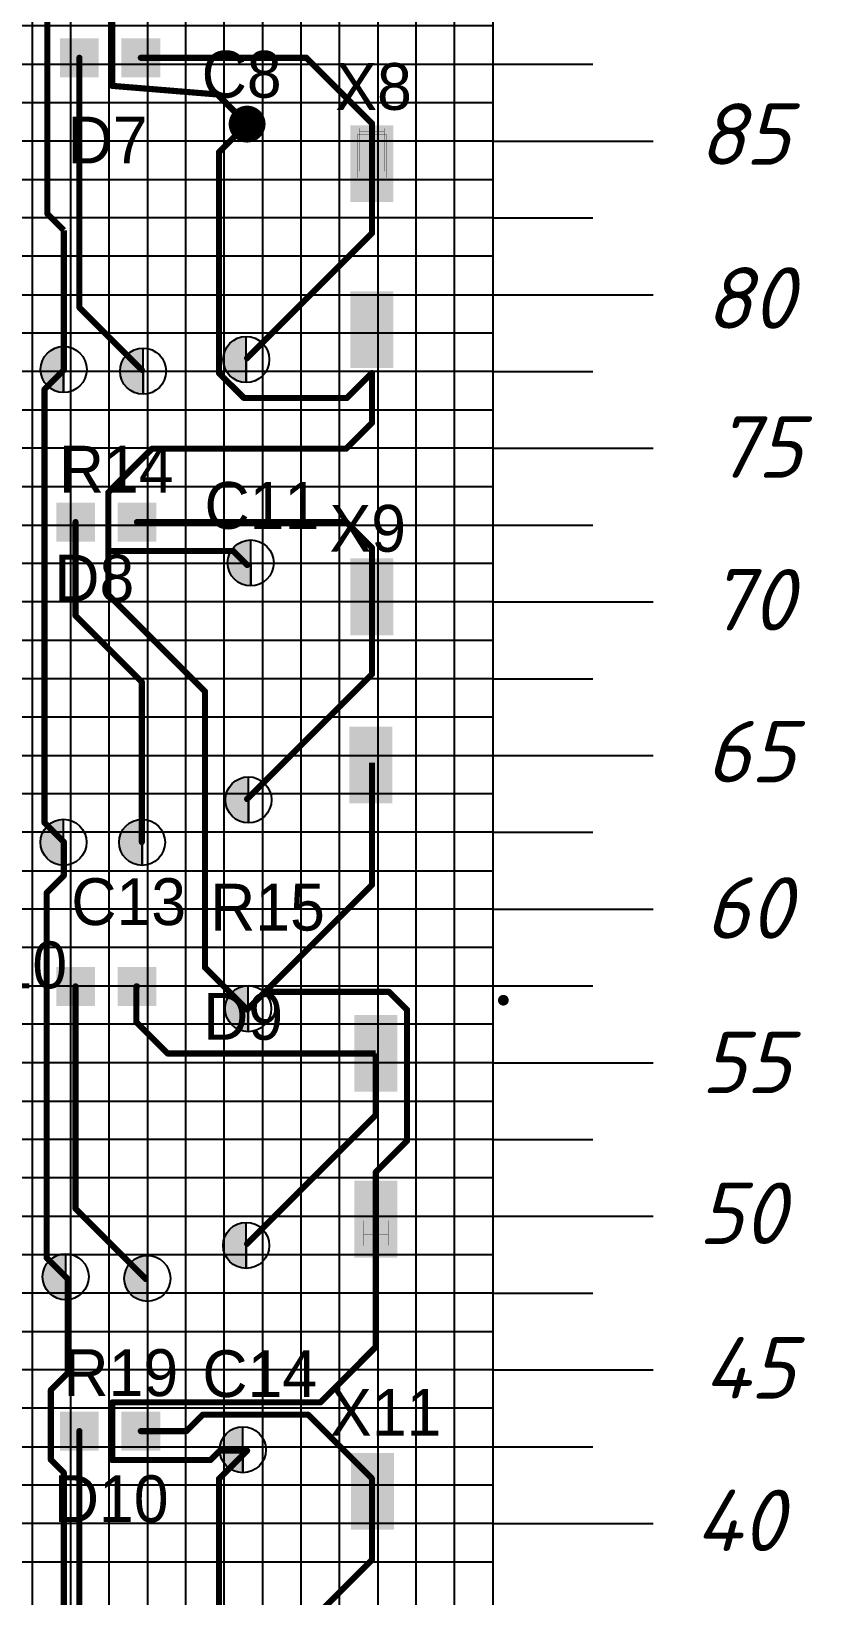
# Model space of a CAD drawing. Header units: millimetres. Extents: x 40 to 3761, y -469 to 920.
# Drawn here: x 390.9 to 416.4, y 113.1 to 164 of the extents above; entities that cross this region are included whole.
import ezdxf

# ---------------------------------------------------------------- set-up
doc = ezdxf.new("R2010")
doc.units = ezdxf.units.MM
for name, color, linetype in [('BottomLayer', 5, 'Continuous'), ('Mechanical4', 56, 'Continuous'), ('PDF _Текст', 7, 'Continuous'), ('TopLayer', 1, 'Continuous'), ('TopOverlay', 2, 'Continuous'), ('TopPaste', 8, 'Continuous'), ('Слой1', 7, 'Continuous')]:
    doc.layers.add(name, color=color, linetype=linetype)
doc.styles.add('PDF ISOCPEUR Italic', font='isocpeui.ttf')

# ---------------------------------------------------------------- blocks, each defined once
blk = doc.blocks.new('*U11')
for p, q in [((-1.25, -75), (-1.25, 75)), ((0, -75), (0, 75)), ((1.25, 75), (1.25, -75))]:
    blk.add_line(p, q)
blk = doc.blocks.new('*U12')
at = {"color": 0, "linetype": 'ByBlock', "lineweight": -2, "transparency": 16777216}
for p in [(0, 0), (3.75, 0), (7.5, 0), (11.25, 0)]:
    blk.add_blockref('*U11', p, dxfattribs=at)
blk = doc.blocks.new('*U13')
for p, q in [((-25, 1.25), (25, 1.25)), ((-25, 0), (25, 0)), ((25, -1.25), (-25, -1.25))]:
    blk.add_line(p, q)
blk = doc.blocks.new('*U14')
at = {"color": 0, "linetype": 'ByBlock', "lineweight": -2, "transparency": 16777216}
for p in [(0, -60), (0, -63.75), (0, -67.5), (0, -71.25), (0, -75), (0, -78.75), (0, -82.5), (0, -86.25), (0, -90), (0, -93.75), (0, -97.5), (0, -101.25), (0, -105), (0, -108.75)]:
    blk.add_blockref('*U13', p, dxfattribs=at)
blk = doc.blocks.new('*U17')
blk.add_line((0, 0.984), (0, -0.984))
blk = doc.blocks.new('*U18')
at = {"color": 0, "linetype": 'ByBlock', "lineweight": -2, "transparency": 16777216}
for p in [(40, 0), (45, 0), (50, 0), (55, 0), (60, 0), (65, 0), (70, 0), (75, 0), (80, 0), (85, 0)]:
    blk.add_blockref('*U17', p, dxfattribs=at)
blk = doc.blocks.new('*U19')
blk.add_line((1.624, 0), (-1.624, 0))
blk = doc.blocks.new('*U20')
at = {"color": 0, "linetype": 'ByBlock', "lineweight": -2, "transparency": 16777216}
for p in [(0, -37.5), (0, -40), (0, -42.5), (0, -45), (0, -47.5), (0, -50), (0, -52.5), (0, -55), (0, -57.5), (0, -60), (0, -62.5), (0, -65), (0, -67.5), (0, -70), (0, -72.5), (0, -75), (0, -77.5), (0, -80), (0, -82.5), (0, -85)]:
    blk.add_blockref('*U19', p, dxfattribs=at)

msp = doc.modelspace()

# ---------------------------------------------------------------- hatches: boundary and pattern name
h = msp.add_hatch(color=256)
h.dxf.hatch_style = 1
h.paths.add_polyline_path([(397.942, 154.109, 0.414214), (397.192, 153.359, 0.414214), (397.942, 152.609), (397.942, 153.359)])
h = msp.add_hatch(color=256)
h.dxf.hatch_style = 1
h.paths.add_polyline_path([(391.995, 153.786, 0.414214), (391.245, 153.036, 0.414214), (391.995, 152.286), (391.995, 153.036)])
h = msp.add_hatch(color=256)
h.dxf.hatch_style = 1
h.paths.add_polyline_path([(394.582, 153.732, 0.414214), (393.832, 152.982, 0.414214), (394.582, 152.232), (394.582, 152.982)])
h = msp.add_hatch(color=256)
h.dxf.hatch_style = 1
h.paths.add_polyline_path([(398.086, 147.489, 0.414214), (397.336, 146.739, 0.414214), (398.086, 145.989), (398.086, 146.739)])
h = msp.add_hatch(color=256)
h.dxf.hatch_style = 1
h.paths.add_polyline_path([(398.013, 139.775, 0.414214), (397.263, 139.025, 0.414214), (398.013, 138.275), (398.013, 139.025)])
h = msp.add_hatch(color=256)
h.dxf.hatch_style = 1
h.paths.add_polyline_path([(391.991, 138.394, 0.414214), (391.241, 137.644, 0.414214), (391.991, 136.894), (391.991, 137.644)])
h = msp.add_hatch(color=256)
h.dxf.hatch_style = 1
h.paths.add_polyline_path([(394.549, 138.394, 0.414214), (393.799, 137.644, 0.414214), (394.549, 136.894), (394.549, 137.644)])
h = msp.add_hatch(color=256)
h.dxf.hatch_style = 1
h.paths.add_polyline_path([(398.004, 132.98, 0.414214), (397.254, 132.23, 0.414214), (398.004, 131.48), (398.004, 132.23)])
h = msp.add_hatch(color=256)
h.dxf.hatch_style = 1
h.paths.add_polyline_path([(397.939, 125.273, 0.414214), (397.189, 124.523, 0.414214), (397.939, 123.773), (397.939, 124.523)])
h = msp.add_hatch(color=256)
h.dxf.hatch_style = 1
h.paths.add_polyline_path([(392.062, 124.252, 0.414214), (391.312, 123.502, 0.414214), (392.062, 122.752), (392.062, 123.502)])
h = msp.add_hatch(color=256)
h.dxf.hatch_style = 1
h.paths.add_polyline_path([(394.721, 124.199, 0.414214), (393.971, 123.449, 0.414214), (394.721, 122.699), (394.721, 123.449)])
h = msp.add_hatch(color=256)
h.dxf.hatch_style = 1
h.paths.add_polyline_path([(397.829, 118.623, 0.414214), (397.079, 117.873, 0.414214), (397.829, 117.123), (397.829, 117.873)])

# ---------------------------------------------------------------- linework, layer by layer
msp.add_line((405.975, 224.22), (405.975, 75.47))
at = {"layer": 'BottomLayer', "const_width": 0.1}
for points in [[(398.02, 161.023, -1), (397.92, 161.023, -1)], [(392.051, 153.022, -1), (391.951, 153.022, -1)], [(398.02, 132.194, -1), (397.92, 132.194, -1)]]:
    msp.add_lwpolyline(points, format="xyb", close=True, dxfattribs=at)
at = {"layer": 'Mechanical4', "const_width": 0.01}
for points in [[(402.5, 160.684), (401.567, 160.684)], [(401.567, 159.284), (401.567, 160.684)], [(402.5, 160.684), (401.567, 160.684)], [(401.567, 159.284), (401.567, 160.684)], [(401.634, 159.484), (401.634, 160.884)], [(401.634, 159.484), (401.634, 160.884)], [(402.434, 160.784), (401.634, 160.784)], [(402.434, 160.784), (401.634, 160.784)], [(402.434, 159.484), (402.434, 160.884)], [(402.434, 159.484), (402.434, 160.884)], [(402.5, 159.284), (402.5, 160.684)], [(402.5, 159.284), (402.5, 160.684)], [(401.761, 124.518), (401.761, 125.332)], [(401.761, 124.518), (401.761, 125.332)], [(402.561, 124.528), (402.561, 125.332)], [(402.561, 124.528), (402.561, 125.332)], [(402.561, 124.878), (401.761, 124.878)], [(402.561, 124.878), (401.761, 124.878)]]:
    msp.add_lwpolyline(points, dxfattribs=at)
at = {"layer": 'Mechanical4', "const_width": 0.005}
for points in [[(401.57, 160.684, -1), (401.565, 160.684, -1)], [(401.57, 160.684, -1), (401.565, 160.684, -1)], [(401.57, 160.684, -1), (401.565, 160.684, -1)], [(401.57, 160.684, -1), (401.565, 160.684, -1)], [(401.636, 160.884, -1), (401.631, 160.884, -1)], [(401.636, 160.884, -1), (401.631, 160.884, -1)], [(401.636, 160.784, -1), (401.631, 160.784, -1)], [(401.636, 160.784, -1), (401.631, 160.784, -1)], [(402.436, 160.884, -1), (402.431, 160.884, -1)], [(402.436, 160.884, -1), (402.431, 160.884, -1)], [(402.436, 160.784, -1), (402.431, 160.784, -1)], [(402.436, 160.784, -1), (402.431, 160.784, -1)], [(402.503, 160.684, -1), (402.498, 160.684, -1)], [(402.503, 160.684, -1), (402.498, 160.684, -1)], [(402.503, 160.684, -1), (402.498, 160.684, -1)], [(402.503, 160.684, -1), (402.498, 160.684, -1)], [(400.713, 130.778, -1), (400.708, 130.778, -1)], [(400.713, 130.778, -1), (400.708, 130.778, -1)], [(402.963, 129.928, -1), (402.958, 129.928, -1)], [(402.963, 129.928, -1), (402.958, 129.928, -1)], [(402.963, 129.928, -1), (402.958, 129.928, -1)], [(402.963, 129.928, -1), (402.958, 129.928, -1)], [(401.763, 124.878, -1), (401.758, 124.878, -1)], [(401.763, 124.878, -1), (401.758, 124.878, -1)], [(402.563, 124.878, -1), (402.558, 124.878, -1)], [(402.563, 124.878, -1), (402.558, 124.878, -1)], [(402.036, 114.32, -1), (402.031, 114.32, -1)], [(402.036, 114.32, -1), (402.031, 114.32, -1)]]:
    msp.add_lwpolyline(points, format="xyb", close=True, dxfattribs=at)
at = {"layer": 'TopLayer', "const_width": 0.2}
for points in [[(391.467, 158.102), (391.467, 165.011)], [(393.575, 162.268), (393.575, 164.554)], [(392.509, 155.054), (392.509, 163.182)], [(399.9, 163.182), (394.509, 163.182)], [(402.034, 161.048), (399.9, 163.182)], [(397.004, 161.988), (393.575, 162.268)], [(397.97, 161.023), (397.004, 161.988)], [(397.97, 161.023), (397.055, 160.109)], [(402.034, 159.734), (402.034, 161.048)], [(397.055, 152.92), (397.055, 160.109)], [(402.034, 157.467), (402.034, 159.734)], [(392.001, 157.569), (391.467, 158.102)], [(392.001, 153.022), (392.001, 157.569)], [(402.034, 157.467), (397.97, 153.403)], [(394.541, 153.022), (392.509, 155.054)], [(392.001, 153.022), (391.371, 152.392)], [(397.868, 152.108), (397.055, 152.92)], [(402.034, 152.92), (401.221, 152.108)], [(402.034, 151.295), (402.034, 152.92)], [(391.371, 138.285), (391.371, 152.392)], [(401.221, 152.108), (397.868, 152.108)], [(402.034, 151.295), (401.195, 150.457)], [(394.871, 150.457), (393.448, 149.034)], [(401.195, 150.457), (394.871, 150.457)], [(393.448, 147.129), (393.448, 149.034)], [(392.382, 145.021), (392.382, 148.069)], [(401.195, 148.069), (394.382, 148.069)], [(402.034, 147.231), (401.195, 148.069)], [(393.448, 145.707), (393.448, 147.129)], [(397.512, 147.129), (393.448, 147.129)], [(397.97, 146.672), (397.512, 147.129)], [(402.034, 145.637), (402.034, 147.231)], [(396.598, 142.557), (393.448, 145.707)], [(402.034, 143.116), (402.034, 145.637)], [(394.541, 142.862), (392.382, 145.021)], [(402.034, 143.116), (397.97, 139.052)], [(394.541, 137.655), (394.541, 142.862)], [(396.598, 133.566), (396.598, 142.557)], [(402.034, 136.258), (402.034, 140.237)], [(392.001, 137.655), (391.371, 138.285)], [(392.001, 136.563), (392.001, 137.655)], [(392.001, 136.563), (391.442, 136.004)], [(391.442, 124.117), (391.442, 136.004)], [(402.034, 136.258), (398.554, 132.778)], [(397.97, 132.194), (396.598, 133.566)], [(392.382, 125.717), (392.382, 132.956)], [(394.363, 131.788), (394.363, 132.956)], [(394.382, 132.956), (394.363, 132.956)], [(398.554, 132.778), (397.97, 132.194)], [(402.592, 132.778), (398.554, 132.778)], [(403.177, 132.194), (402.592, 132.778)], [(403.177, 127.927), (403.177, 132.194)], [(395.379, 130.772), (394.363, 131.788)], [(402.161, 130.772), (395.379, 130.772)], [(402.161, 128.765), (402.161, 130.772)], [(402.161, 128.765), (397.97, 124.574)], [(403.177, 127.927), (402.161, 126.911)], [(402.161, 125.378), (402.161, 126.911)], [(394.668, 123.431), (392.382, 125.717)], [(402.161, 121.221), (402.161, 125.378)], [(392.128, 123.431), (391.442, 124.117)], [(392.128, 120.362), (392.128, 123.431)], [(402.161, 121.221), (400.353, 119.413)], [(392.128, 120.362), (391.579, 119.813)], [(391.579, 117.543), (391.579, 119.813)], [(393.579, 117.538), (393.579, 119.413)], [(400.353, 119.413), (393.579, 119.413)], [(396.522, 119.011), (395.988, 118.478)], [(399.957, 119.011), (396.522, 119.011)], [(402.034, 116.935), (399.957, 119.011)], [(392.509, 111.239), (392.509, 118.478)], [(395.988, 118.478), (394.509, 118.478)], [(392.001, 117.121), (391.579, 117.543)], [(396.776, 117.538), (393.579, 117.538)], [(397.081, 117.843), (396.776, 117.538)], [(397.97, 117.843), (397.055, 116.929)], [(397.97, 117.843), (397.081, 117.843)], [(392.001, 109.207), (392.001, 117.121)], [(397.055, 108.692), (397.055, 116.929)], [(402.034, 114.287), (402.034, 116.935)], [(402.034, 114.287), (397.97, 110.223)]]:
    msp.add_lwpolyline(points, dxfattribs=at)
at = {"layer": 'TopLayer'}
for points, const_width in [([(392.559, 163.182, -1), (392.459, 163.182, -1)], 0.1), ([(394.559, 163.182, -1), (394.459, 163.182, -1)], 0.1), ([(399.95, 163.182, -1), (399.85, 163.182, -1)], 0.1), ([(399.95, 163.182, -1), (399.85, 163.182, -1)], 0.1), ([(393.625, 162.268, -1), (393.525, 162.268, -1)], 0.1), ([(393.625, 162.268, -1), (393.525, 162.268, -1)], 0.1), ([(397.054, 161.988, -1), (396.954, 161.988, -1)], 0.1), ([(397.054, 161.988, -1), (396.954, 161.988, -1)], 0.1), ([(398.27, 161.023, -1), (397.67, 161.023, -1)], 0.6), ([(398.02, 161.023, -1), (397.92, 161.023, -1)], 0.1), ([(398.02, 161.023, -1), (397.92, 161.023, -1)], 0.1), ([(402.084, 161.048, -1), (401.984, 161.048, -1)], 0.1), ([(402.084, 161.048, -1), (401.984, 161.048, -1)], 0.1), ([(397.105, 160.109, -1), (397.005, 160.109, -1)], 0.1), ([(397.105, 160.109, -1), (397.005, 160.109, -1)], 0.1), ([(391.517, 158.102, -1), (391.417, 158.102, -1)], 0.1), ([(391.517, 158.102, -1), (391.417, 158.102, -1)], 0.1), ([(402.084, 157.467, -1), (401.984, 157.467, -1)], 0.1), ([(402.084, 157.467, -1), (401.984, 157.467, -1)], 0.1), ([(392.559, 155.054, -1), (392.459, 155.054, -1)], 0.1), ([(392.559, 155.054, -1), (392.459, 155.054, -1)], 0.1), ([(398.02, 153.403, -1), (397.92, 153.403, -1)], 0.1), ([(392.051, 153.022, -1), (391.951, 153.022, -1)], 0.1), ([(392.051, 153.022, -1), (391.951, 153.022, -1)], 0.1), ([(394.591, 153.022, -1), (394.491, 153.022, -1)], 0.1), ([(397.105, 152.92, -1), (397.005, 152.92, -1)], 0.1), ([(397.105, 152.92, -1), (397.005, 152.92, -1)], 0.1), ([(402.084, 152.92, -1), (401.984, 152.92, -1)], 0.1), ([(402.084, 152.92, -1), (401.984, 152.92, -1)], 0.1), ([(402.084, 152.92, -1), (401.984, 152.92, -1)], 0.1), ([(391.421, 152.392, -1), (391.321, 152.392, -1)], 0.1), ([(391.421, 152.392, -1), (391.321, 152.392, -1)], 0.1), ([(397.918, 152.108, -1), (397.818, 152.108, -1)], 0.1), ([(397.918, 152.108, -1), (397.818, 152.108, -1)], 0.1), ([(401.271, 152.108, -1), (401.171, 152.108, -1)], 0.1), ([(401.271, 152.108, -1), (401.171, 152.108, -1)], 0.1), ([(402.084, 151.295, -1), (401.984, 151.295, -1)], 0.1), ([(402.084, 151.295, -1), (401.984, 151.295, -1)], 0.1), ([(394.921, 150.457, -1), (394.821, 150.457, -1)], 0.1), ([(394.921, 150.457, -1), (394.821, 150.457, -1)], 0.1), ([(401.245, 150.457, -1), (401.145, 150.457, -1)], 0.1), ([(401.245, 150.457, -1), (401.145, 150.457, -1)], 0.1), ([(393.498, 149.034, -1), (393.398, 149.034, -1)], 0.1), ([(393.498, 149.034, -1), (393.398, 149.034, -1)], 0.1), ([(392.432, 148.069, -1), (392.332, 148.069, -1)], 0.1), ([(394.432, 148.069, -1), (394.332, 148.069, -1)], 0.1), ([(401.245, 148.069, -1), (401.145, 148.069, -1)], 0.1), ([(401.245, 148.069, -1), (401.145, 148.069, -1)], 0.1), ([(393.498, 147.129, -1), (393.398, 147.129, -1)], 0.1), ([(393.498, 147.129, -1), (393.398, 147.129, -1)], 0.1), ([(393.498, 147.129, -1), (393.398, 147.129, -1)], 0.1), ([(397.562, 147.129, -1), (397.462, 147.129, -1)], 0.1), ([(397.562, 147.129, -1), (397.462, 147.129, -1)], 0.1), ([(402.084, 147.231, -1), (401.984, 147.231, -1)], 0.1), ([(402.084, 147.231, -1), (401.984, 147.231, -1)], 0.1), ([(398.02, 146.672, -1), (397.92, 146.672, -1)], 0.1), ([(393.498, 145.707, -1), (393.398, 145.707, -1)], 0.1), ([(393.498, 145.707, -1), (393.398, 145.707, -1)], 0.1), ([(392.432, 145.021, -1), (392.332, 145.021, -1)], 0.1), ([(392.432, 145.021, -1), (392.332, 145.021, -1)], 0.1), ([(402.084, 143.116, -1), (401.984, 143.116, -1)], 0.1), ([(402.084, 143.116, -1), (401.984, 143.116, -1)], 0.1), ([(394.591, 142.862, -1), (394.491, 142.862, -1)], 0.1), ([(394.591, 142.862, -1), (394.491, 142.862, -1)], 0.1), ([(396.648, 142.557, -1), (396.548, 142.557, -1)], 0.1), ([(396.648, 142.557, -1), (396.548, 142.557, -1)], 0.1), ([(398.02, 139.052, -1), (397.92, 139.052, -1)], 0.1), ([(391.421, 138.285, -1), (391.321, 138.285, -1)], 0.1), ([(391.421, 138.285, -1), (391.321, 138.285, -1)], 0.1), ([(392.051, 137.655, -1), (391.951, 137.655, -1)], 0.1), ([(392.051, 137.655, -1), (391.951, 137.655, -1)], 0.1), ([(394.591, 137.655, -1), (394.491, 137.655, -1)], 0.1), ([(392.051, 136.563, -1), (391.951, 136.563, -1)], 0.1), ([(392.051, 136.563, -1), (391.951, 136.563, -1)], 0.1), ([(391.492, 136.004, -1), (391.392, 136.004, -1)], 0.1), ([(391.492, 136.004, -1), (391.392, 136.004, -1)], 0.1), ([(402.084, 136.258, -1), (401.984, 136.258, -1)], 0.1), ([(402.084, 136.258, -1), (401.984, 136.258, -1)], 0.1), ([(396.648, 133.566, -1), (396.548, 133.566, -1)], 0.1), ([(396.648, 133.566, -1), (396.548, 133.566, -1)], 0.1), ([(392.432, 132.956, -1), (392.332, 132.956, -1)], 0.1), ([(394.413, 132.956, -1), (394.313, 132.956, -1)], 0.1), ([(394.413, 132.956, -1), (394.313, 132.956, -1)], 0.1), ([(394.432, 132.956, -1), (394.332, 132.956, -1)], 0.1), ([(398.604, 132.778, -1), (398.504, 132.778, -1)], 0.1), ([(398.604, 132.778, -1), (398.504, 132.778, -1)], 0.1), ([(398.604, 132.778, -1), (398.504, 132.778, -1)], 0.1), ([(402.642, 132.778, -1), (402.542, 132.778, -1)], 0.1), ([(402.642, 132.778, -1), (402.542, 132.778, -1)], 0.1), ([(406.227, 132.504, 1), (406.402, 132.504, 1)], 0.175), ([(398.02, 132.194, -1), (397.92, 132.194, -1)], 0.1), ([(398.02, 132.194, -1), (397.92, 132.194, -1)], 0.1), ([(403.227, 132.194, -1), (403.127, 132.194, -1)], 0.1), ([(403.227, 132.194, -1), (403.127, 132.194, -1)], 0.1), ([(394.413, 131.788, -1), (394.313, 131.788, -1)], 0.1), ([(394.413, 131.788, -1), (394.313, 131.788, -1)], 0.1), ([(395.429, 130.772, -1), (395.329, 130.772, -1)], 0.1), ([(395.429, 130.772, -1), (395.329, 130.772, -1)], 0.1), ([(402.211, 128.765, -1), (402.111, 128.765, -1)], 0.1), ([(402.211, 128.765, -1), (402.111, 128.765, -1)], 0.1), ([(403.227, 127.927, -1), (403.127, 127.927, -1)], 0.1), ([(403.227, 127.927, -1), (403.127, 127.927, -1)], 0.1), ([(402.211, 126.911, -1), (402.111, 126.911, -1)], 0.1), ([(402.211, 126.911, -1), (402.111, 126.911, -1)], 0.1), ([(392.432, 125.717, -1), (392.332, 125.717, -1)], 0.1), ([(392.432, 125.717, -1), (392.332, 125.717, -1)], 0.1), ([(398.02, 124.574, -1), (397.92, 124.574, -1)], 0.1), ([(391.492, 124.117, -1), (391.392, 124.117, -1)], 0.1), ([(391.492, 124.117, -1), (391.392, 124.117, -1)], 0.1), ([(392.178, 123.431, -1), (392.078, 123.431, -1)], 0.1), ([(392.178, 123.431, -1), (392.078, 123.431, -1)], 0.1), ([(394.718, 123.431, -1), (394.618, 123.431, -1)], 0.1), ([(402.211, 121.221, -1), (402.111, 121.221, -1)], 0.1), ([(402.211, 121.221, -1), (402.111, 121.221, -1)], 0.1), ([(392.178, 120.362, -1), (392.078, 120.362, -1)], 0.1), ([(392.178, 120.362, -1), (392.078, 120.362, -1)], 0.1), ([(391.629, 119.813, -1), (391.529, 119.813, -1)], 0.1), ([(391.629, 119.813, -1), (391.529, 119.813, -1)], 0.1), ([(393.629, 119.413, -1), (393.529, 119.413, -1)], 0.1), ([(393.629, 119.413, -1), (393.529, 119.413, -1)], 0.1), ([(400.403, 119.413, -1), (400.303, 119.413, -1)], 0.1), ([(400.403, 119.413, -1), (400.303, 119.413, -1)], 0.1), ([(396.572, 119.011, -1), (396.472, 119.011, -1)], 0.1), ([(396.572, 119.011, -1), (396.472, 119.011, -1)], 0.1), ([(400.007, 119.011, -1), (399.907, 119.011, -1)], 0.1), ([(400.007, 119.011, -1), (399.907, 119.011, -1)], 0.1), ([(392.559, 118.478, -1), (392.459, 118.478, -1)], 0.1), ([(394.559, 118.478, -1), (394.459, 118.478, -1)], 0.1), ([(396.038, 118.478, -1), (395.938, 118.478, -1)], 0.1), ([(396.038, 118.478, -1), (395.938, 118.478, -1)], 0.1), ([(391.629, 117.543, -1), (391.529, 117.543, -1)], 0.1), ([(391.629, 117.543, -1), (391.529, 117.543, -1)], 0.1), ([(393.629, 117.538, -1), (393.529, 117.538, -1)], 0.1), ([(393.629, 117.538, -1), (393.529, 117.538, -1)], 0.1), ([(396.826, 117.538, -1), (396.726, 117.538, -1)], 0.1), ([(396.826, 117.538, -1), (396.726, 117.538, -1)], 0.1), ([(397.131, 117.843, -1), (397.031, 117.843, -1)], 0.1), ([(397.131, 117.843, -1), (397.031, 117.843, -1)], 0.1), ([(398.02, 117.843, -1), (397.92, 117.843, -1)], 0.1), ([(398.02, 117.843, -1), (397.92, 117.843, -1)], 0.1), ([(392.051, 117.121, -1), (391.951, 117.121, -1)], 0.1), ([(392.051, 117.121, -1), (391.951, 117.121, -1)], 0.1), ([(401.984, 117.035, -1), (401.884, 117.035, -1)], 0.1), ([(397.105, 116.929, -1), (397.005, 116.929, -1)], 0.1), ([(397.105, 116.929, -1), (397.005, 116.929, -1)], 0.1), ([(402.082, 116.933, -1), (401.982, 116.933, -1)], 0.1), ([(402.084, 114.287, -1), (401.984, 114.287, -1)], 0.1), ([(402.084, 114.287, -1), (401.984, 114.287, -1)], 0.1)]:
    msp.add_lwpolyline(points, format="xyb", close=True, dxfattribs=dict(at, const_width=const_width))
for points in [[(393.139, 162.547), (391.879, 162.547), (393.139, 163.817), (391.879, 163.817)], [(395.139, 162.547), (393.879, 162.547), (395.139, 163.817), (393.879, 163.817)], [(401.334, 158.484), (401.334, 160.984), (402.734, 158.484), (402.734, 160.984)], [(401.334, 153.084), (401.334, 155.584), (402.734, 153.084), (402.734, 155.584)], [(393.012, 147.434), (391.752, 147.434), (393.012, 148.704), (391.752, 148.704)], [(395.012, 147.434), (393.752, 147.434), (395.012, 148.704), (393.752, 148.704)], [(401.334, 144.387), (401.334, 146.887), (402.734, 144.387), (402.734, 146.887)], [(401.303, 138.911), (401.303, 141.411), (402.703, 138.911), (402.703, 141.411)], [(393.012, 132.321), (391.752, 132.321), (393.012, 133.591), (391.752, 133.591)], [(395.012, 132.321), (393.752, 132.321), (395.012, 133.591), (393.752, 133.591)], [(401.461, 129.528), (401.461, 132.028), (402.861, 129.528), (402.861, 132.028)], [(401.461, 124.128), (401.461, 126.628), (402.861, 124.128), (402.861, 126.628)], [(393.139, 117.843), (391.879, 117.843), (393.139, 119.113), (391.879, 119.113)], [(395.139, 117.843), (393.879, 117.843), (395.139, 119.113), (393.879, 119.113)], [(401.353, 115.265), (401.353, 117.765), (402.753, 115.265), (402.753, 117.765)]]:
    msp.add_solid(points, dxfattribs=at)
at = {"layer": 'TopPaste'}
for points in [[(393.139, 162.547), (391.879, 162.547), (393.139, 163.817), (391.879, 163.817)], [(395.139, 162.547), (393.879, 162.547), (395.139, 163.817), (393.879, 163.817)], [(401.334, 158.484), (401.334, 160.984), (402.734, 158.484), (402.734, 160.984)], [(401.334, 153.084), (401.334, 155.584), (402.734, 153.084), (402.734, 155.584)], [(393.012, 147.434), (391.752, 147.434), (393.012, 148.704), (391.752, 148.704)], [(395.012, 147.434), (393.752, 147.434), (395.012, 148.704), (393.752, 148.704)], [(401.334, 144.387), (401.334, 146.887), (402.734, 144.387), (402.734, 146.887)], [(393.012, 132.321), (391.752, 132.321), (393.012, 133.591), (391.752, 133.591)], [(395.012, 132.321), (393.752, 132.321), (395.012, 133.591), (393.752, 133.591)], [(401.461, 129.528), (401.461, 132.028), (402.861, 129.528), (402.861, 132.028)], [(401.461, 124.128), (401.461, 126.628), (402.861, 124.128), (402.861, 126.628)], [(393.139, 117.843), (391.879, 117.843), (393.139, 119.113), (391.879, 119.113)], [(395.139, 117.843), (393.879, 117.843), (395.139, 119.113), (393.879, 119.113)]]:
    msp.add_solid(points, dxfattribs=at)
at = {"layer": 'Слой1'}
for p, q in [((397.942, 152.609), (397.942, 154.109)), ((391.995, 152.286), (391.995, 153.786)), ((394.582, 152.232), (394.582, 153.732)), ((397.942, 153.359), (397.942, 152.609)), ((391.995, 153.036), (391.995, 152.286)), ((394.582, 152.982), (394.582, 152.232)), ((398.086, 145.989), (398.086, 147.489)), ((398.086, 146.739), (398.086, 145.989)), ((398.013, 138.275), (398.013, 139.775)), ((398.013, 139.025), (398.013, 138.275)), ((391.991, 136.894), (391.991, 138.394)), ((394.549, 136.894), (394.549, 138.394)), ((391.991, 137.644), (391.991, 136.894)), ((394.549, 137.644), (394.549, 136.894)), ((398.004, 131.48), (398.004, 132.98)), ((398.004, 132.23), (398.004, 131.48)), ((397.939, 123.773), (397.939, 125.273)), ((397.939, 124.523), (397.939, 123.773)), ((392.062, 122.752), (392.062, 124.252)), ((394.721, 122.699), (394.721, 124.199)), ((392.062, 123.502), (392.062, 122.752)), ((394.721, 123.449), (394.721, 122.699)), ((397.829, 117.123), (397.829, 118.623)), ((397.829, 117.873), (397.829, 117.123))]:
    msp.add_line(p, q, dxfattribs=at)
for centre in [(397.942, 153.359), (391.995, 153.036), (394.582, 152.982), (398.086, 146.739), (398.013, 139.025), (391.991, 137.644), (394.549, 137.644), (398.004, 132.23), (397.939, 124.523), (392.062, 123.502), (394.721, 123.449), (397.829, 117.873)]:
    msp.add_circle(centre, 0.75, dxfattribs=at)

# ---------------------------------------------------------------- block references
at = {"xscale": -1}
for name, p in [('*U14', (380.975, 224.22)), ('*U12', (403.475, 150.47)), ('*U20', (407.599, 200.47))]:
    msp.add_blockref(name, p, dxfattribs=at)
at = {"xscale": -1, "rotation": 90}
msp.add_blockref('*U18', (410.207, 200.47), dxfattribs=at)

# ---------------------------------------------------------------- texts
at = {"layer": 'PDF _Текст', "char_height": 2, "attachment_point": 7, "style": 'PDF ISOCPEUR Italic'}
for s, insert in [('85', (412.672, 159.699)), ('55', (412.756, 129.479)), ('50', (412.661, 124.57)), ('45', (412.84, 119.538)), ('40', (412.564, 114.573))]:
    msp.add_mtext(s, dxfattribs=dict(at, insert=insert))
at = {"layer": 'PDF _Текст', "char_height": 2, "width": 2.70606, "attachment_point": 7, "style": 'PDF ISOCPEUR Italic'}
for s, insert in [('80', (412.891, 154.363)), ('75', (413.182, 149.514)), ('70', (412.994, 144.541)), ('65', (412.906, 139.597)), ('60', (412.873, 134.508))]:
    msp.add_mtext(s, dxfattribs=dict(at, insert=insert))
at = {"layer": 'TopOverlay'}
for s, p in [('C8', (396.489, 161.883)), ('X8', (400.842, 161.486)), ('D7', (392.123, 159.742)), ('R14', (391.838, 149.028)), ('C11', (396.581, 147.848)), ('X9', (400.652, 147.103)), ('D8', (391.691, 145.485)), ('C13', (392.243, 134.95)), ('R15', (396.764, 134.772)), ('X10', (388.483, 132.893)), ('D9', (396.535, 131.216)), ('R19', (391.987, 119.619)), ('C14', (396.511, 119.586)), ('X11', (400.67, 118.325)), ('D10', (391.675, 115.515))]:
    msp.add_text(s, height=1.524, dxfattribs=at).set_placement(p)

doc.saveas('drawing.dxf')
